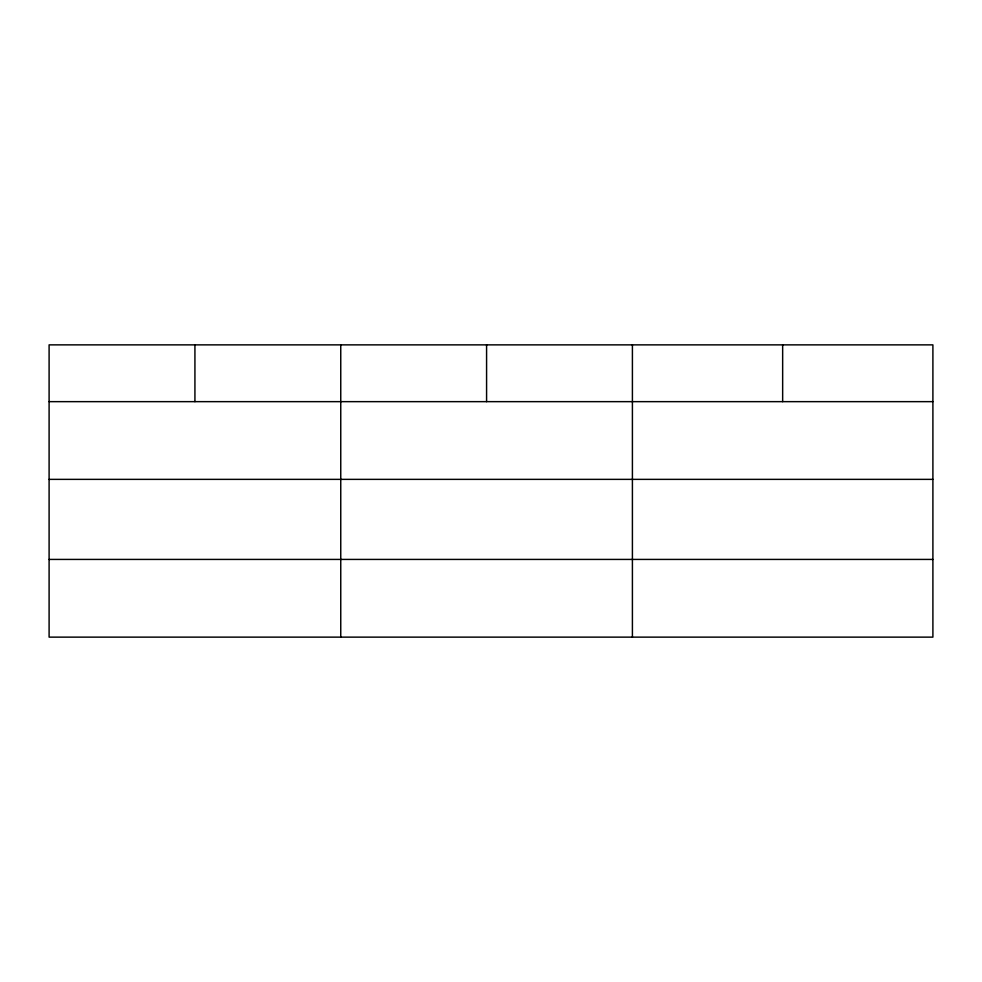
<?xml version="1.0" encoding="UTF-8"?>
<svg xmlns="http://www.w3.org/2000/svg" width="982" height="982" viewBox="0 0 982 982"><rect width="100%" height="100%" fill="white"/><g stroke="black" fill="none" stroke-linecap="round" stroke-linejoin="round"><path stroke-width="1.47" d="M932.9 479.363L932.9 344.866L49.1 344.866L49.1 637.134L932.9 637.134L932.9 479.363L49.1 479.363M49.1 401.65L932.9 401.65M49.1 559.421L932.9 559.421M782.654 344.866L782.654 401.65M632.408 344.866L632.408 637.134M486.581 344.866L486.581 401.65M340.754 344.866L340.754 637.134M194.927 344.866L194.927 401.65"/></g></svg>
